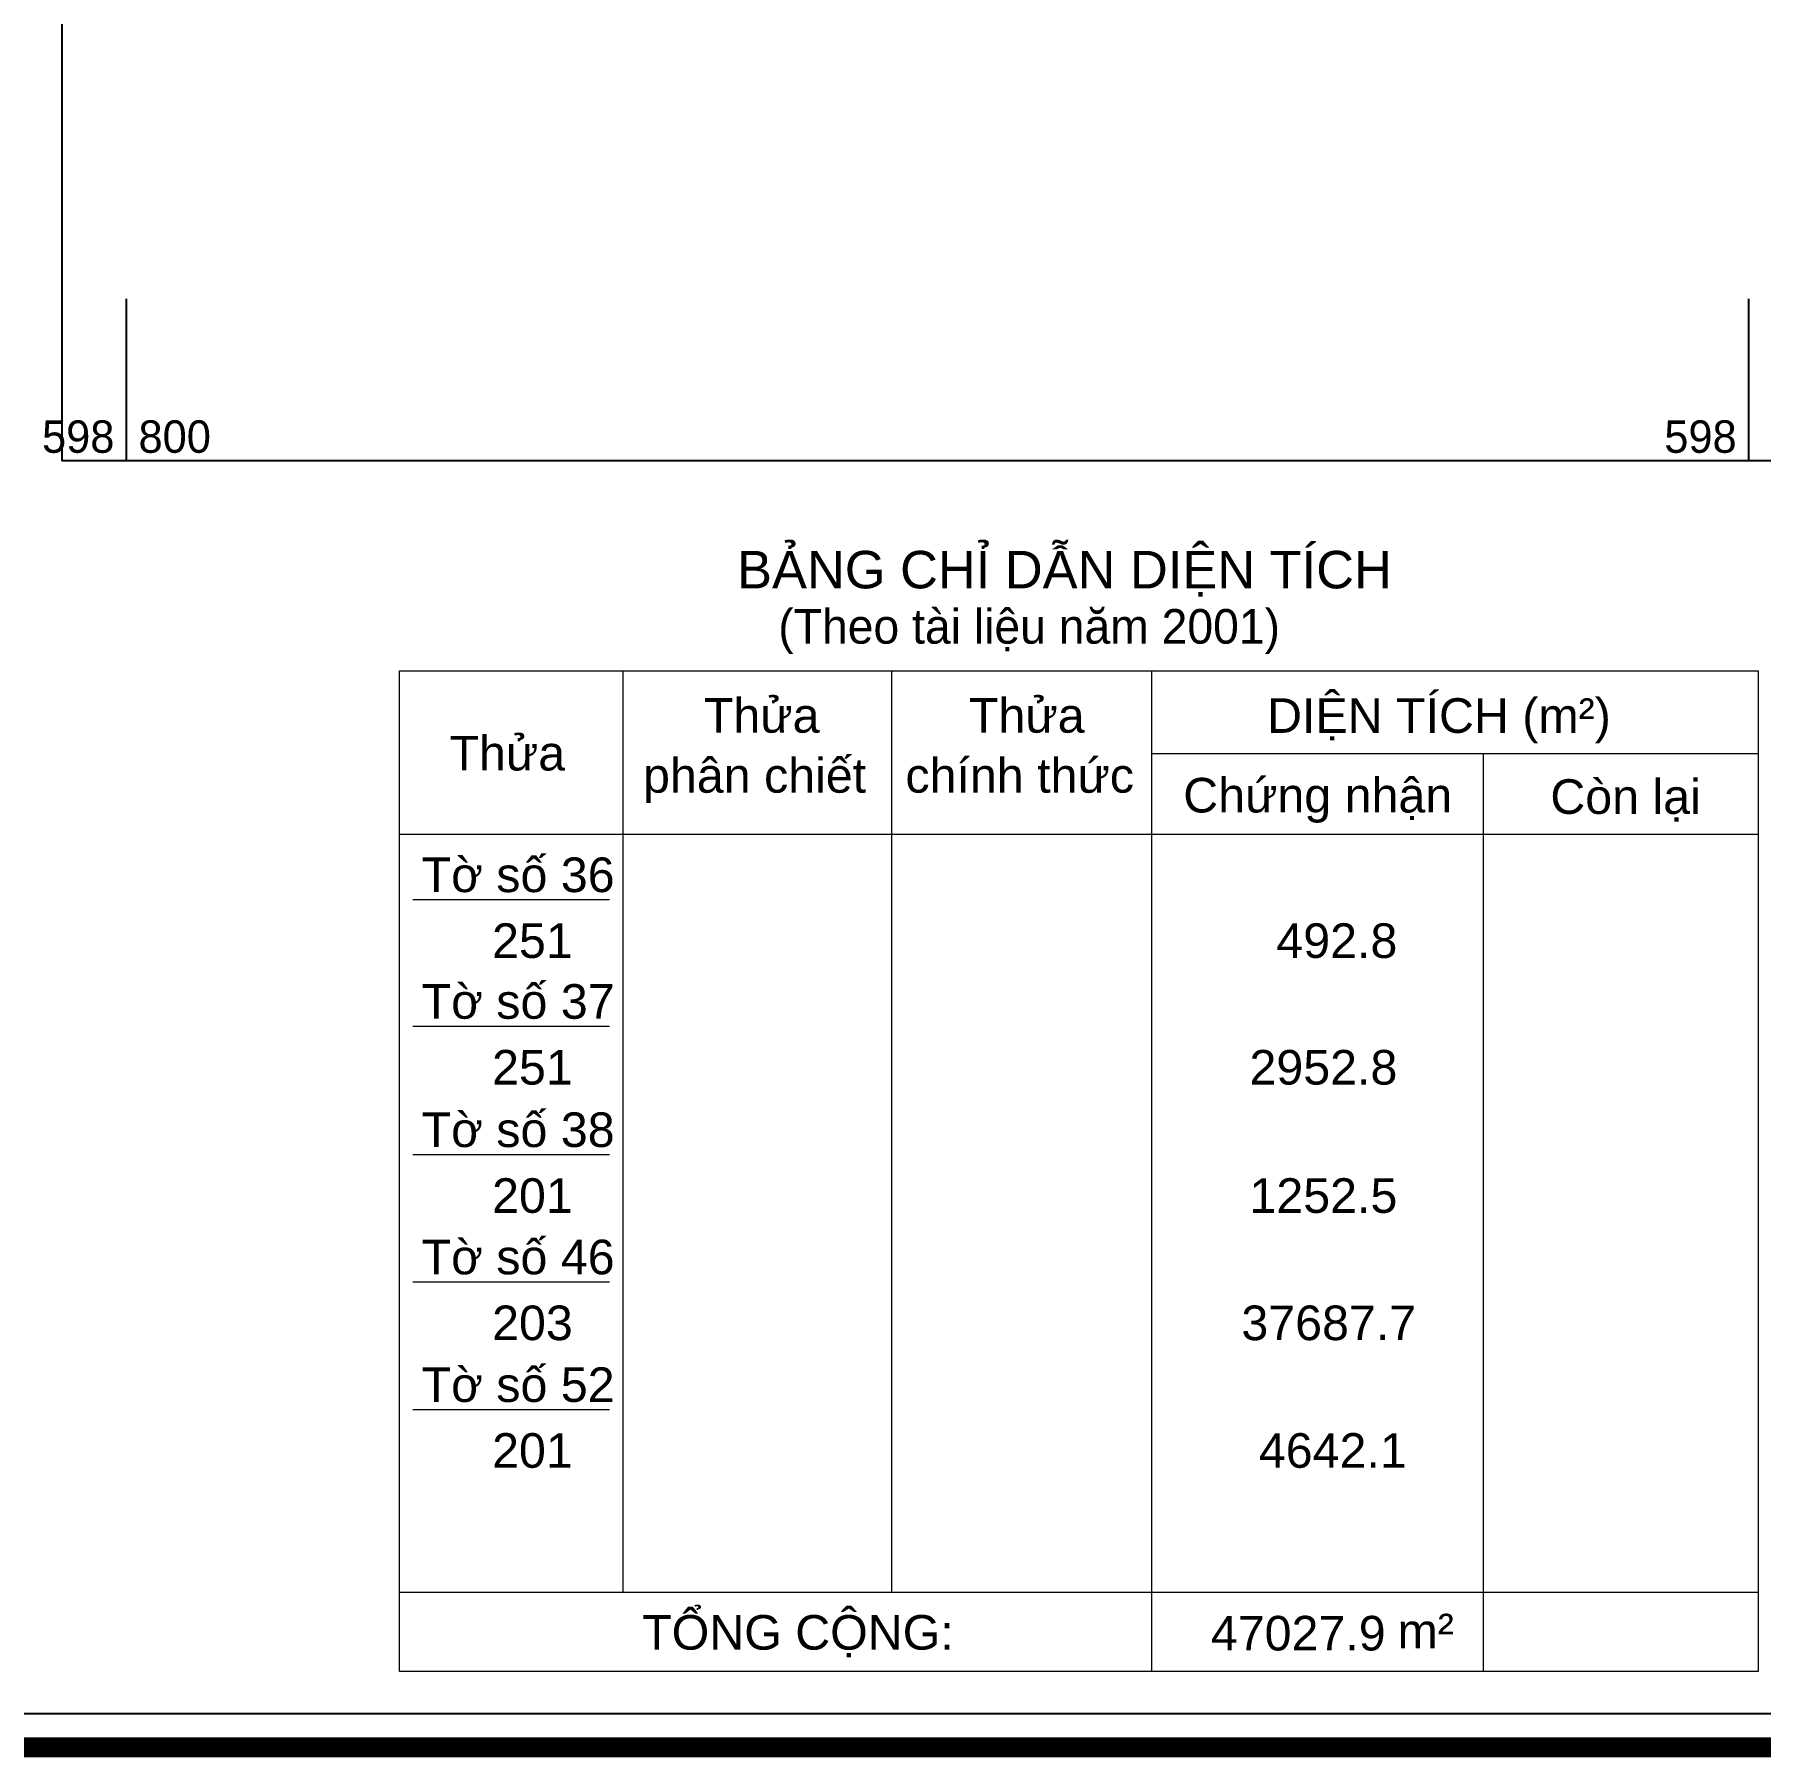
# Model space of a CAD drawing. Header units: metres. Extents: x 598397 to 599208, y 1190829 to 1191387.
# Drawn here: x 598794.3 to 598900.7, y 1190829.2 to 1190935.5 of the extents above; entities that cross this region are included whole.
import ezdxf
from ezdxf.enums import TextEntityAlignment as Align

# ---------------------------------------------------------------- set-up
doc = ezdxf.new("R2010")
doc.units = ezdxf.units.M
doc.header["$MEASUREMENT"] = 0
doc.layers.add('GHICHU', color=7, linetype='Continuous', lineweight=13)
doc.layers.add('KHUNG', color=7, linetype='Continuous')
doc.layers.add('LUOI', color=5, linetype='Continuous')
doc.styles.add('VAPTIMN', font='VAVON__0.TTF')
doc.styles.add('VHELVEB', font='VHELVEB0_0.TTF')
doc.styles.add('VHELVEN', font='VHELVEN0_0.TTF')

msp = doc.modelspace()

# ---------------------------------------------------------------- linework, layer by layer
at = {"layer": 'GHICHU', "color": 7, "linetype": 'Continuous'}
for p, q in [((598830.6, 1190896.25), (598830.6, 1190839.43)), ((598847.16, 1190896.25), (598847.16, 1190839.43)), ((598863.18, 1190896.25), (598863.18, 1190834.54)), ((598863.18, 1190896.25), (598863.18, 1190834.54)), ((598863.18, 1190896.25), (598863.18, 1190834.54)), ((598863.18, 1190891.14), (598900.58, 1190891.14)), ((598883.63, 1190891.14), (598883.63, 1190834.54)), ((598816.84, 1190886.18), (598900.58, 1190886.18))]:
    msp.add_line(p, q, dxfattribs=at)
at = {"layer": 'GHICHU', "ltscale": 0.2}
for p, q in [((598817.65, 1190882.14), (598829.77, 1190882.14)), ((598817.65, 1190874.33), (598829.77, 1190874.33)), ((598817.65, 1190866.42), (598829.77, 1190866.42)), ((598817.65, 1190858.57), (598829.77, 1190858.57)), ((598817.65, 1190850.7), (598829.77, 1190850.7))]:
    msp.add_line(p, q, dxfattribs=at)
at = {"layer": 'GHICHU', "color": 7, "linetype": 'Continuous'}
for points in [[(598816.84, 1190834.54), (598816.84, 1190896.25), (598900.58, 1190896.25), (598900.58, 1190834.54)], [(598900.58, 1190834.54), (598816.84, 1190834.54), (598816.84, 1190839.43), (598900.58, 1190839.43)]]:
    msp.add_lwpolyline(points, dxfattribs=at)
at = {"layer": 'KHUNG', "color": 7, "const_width": 1.25}
msp.add_lwpolyline([(599206.99, 1190829.86), (599206.99, 1191386.61), (598397.56, 1191386.61), (598397.56, 1190829.86)], close=True, dxfattribs=at)
at = {"layer": 'KHUNG', "flags": 128}
msp.add_lwpolyline([(599204.92, 1190831.94), (599204.92, 1191384.54), (598399.64, 1191384.54), (598399.64, 1190831.94), (599204.92, 1190831.94)], dxfattribs=at)
at = {"layer": 'KHUNG', "color": 3, "ltscale": 0.2}
msp.add_lwpolyline([(599204.92, 1190909.19), (598796.03, 1190909.19), (598796.03, 1191288.88), (599204.92, 1191288.88)], close=True, dxfattribs=at)
at = {"layer": 'LUOI', "color": 7, "ltscale": 0.2}
for p, q in [((598800, 1190909.19), (598800, 1190919.19)), ((598900, 1190909.19), (598900, 1190919.19))]:
    msp.add_line(p, q, dxfattribs=at)

# ---------------------------------------------------------------- texts
at = {"layer": 'GHICHU', "color": 7, "linetype": 'Continuous', "style": 'VHELVEB'}
msp.add_text('BAÛNG CHÆ DAÃN DIEÄN TÍCH', height=2.3114, dxfattribs=at).set_placement((598857.82, 1190901.33), align=Align.CENTER)
at = {"layer": 'GHICHU', "color": 7}
for s, height, style, p in [('(Theo taøi lieäu naêm 2001)', 2.1336, 'VAPTIMN', (598840.18, 1190897.92)), ('Thöûa', 2.134, 'VHELVEN', (598835.59, 1190892.43)), ('Thöûa', 2.134, 'VHELVEN', (598851.93, 1190892.43)), ('DIEÄN TÍCH (m²)', 2.1336, 'VHELVEN', (598870.31, 1190892.42)), ('Thöûa', 2.134, 'VHELVEN', (598819.91, 1190890.1))]:
    msp.add_text(s, height=height, dxfattribs=dict(at, style=style)).set_placement(p)
at = {"layer": 'GHICHU', "color": 7, "style": 'VHELVEN'}
for s, p in [('phaân chieát', (598838.72, 1190888.73)), ('chính thöùc', (598855.06, 1190888.73))]:
    msp.add_text(s, height=2.1336, dxfattribs=at).set_placement(p, align=Align.CENTER)
for s, height, p in [('Chöùng nhaän', 2.1336, (598873.43, 1190888.33)), ('Coøn laïi', 2.134, (598892.41, 1190888.33))]:
    msp.add_text(s, height=height, dxfattribs=at).set_placement(p, align=Align.MIDDLE)
at = {"layer": 'GHICHU', "style": 'VHELVEN'}
for s, p in [('Tôø soá 36', (598830.09, 1190882.6)), ('Tôø soá 37', (598830.09, 1190874.79)), ('Tôø soá 38', (598830.09, 1190866.88)), ('Tôø soá 46', (598830.09, 1190859.03)), ('Tôø soá 52', (598830.09, 1190851.16))]:
    msp.add_text(s, height=2.134, dxfattribs=at).set_placement(p, align=Align.RIGHT)
at = {"layer": 'GHICHU', "color": 2, "style": 'VHELVEN'}
for s, p in [('251', (598827.51, 1190878.54)), ('492.8', (598878.34, 1190878.54)), ('251', (598827.51, 1190870.73)), ('2952.8', (598878.34, 1190870.73)), ('201', (598827.51, 1190862.82)), ('1252.5', (598878.34, 1190862.82)), ('203', (598827.51, 1190854.97)), ('37687.7', (598879.5, 1190854.97)), ('201', (598827.51, 1190847.1)), ('4642.1', (598878.92, 1190847.1))]:
    msp.add_text(s, height=2.134, dxfattribs=at).set_placement(p, align=Align.RIGHT)
at = {"layer": 'GHICHU', "color": 0, "linetype": 'Continuous', "style": 'VHELVEB'}
for s, height, p in [('TOÅNG COÄNG:', 2.1336, (598841.39, 1190836.95)), ('47027.9', 2.134, (598872.23, 1190836.9))]:
    msp.add_text(s, height=height, dxfattribs=at).set_placement(p, align=Align.MIDDLE_CENTER)
msp.add_text('m²', height=2.134, dxfattribs=at).set_placement((598878.35, 1190835.97))
at = {"layer": 'LUOI', "color": 7, "ltscale": 0.2, "style": 'VAPTIMN'}
for p in [(598800, 1190909.69), (598900, 1190909.69)]:
    msp.add_text('598 ', height=2, dxfattribs=at).set_placement(p, align=Align.RIGHT)
msp.add_text(' 800', height=2, dxfattribs=at).set_placement((598800, 1190909.69))

doc.saveas('drawing.dxf')
